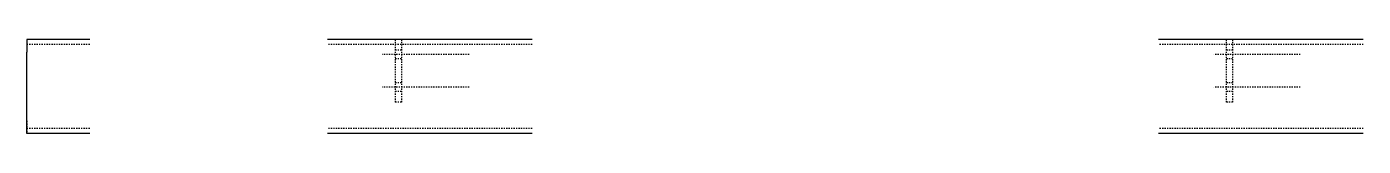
# Model space of a CAD drawing. Header units: millimetres. Extents: x 7 to 49535, y 6 to 1793.
# Drawn here: x 29599 to 31722, y 130 to 280 of the extents above; entities that cross this region are included whole.
import ezdxf

# ---------------------------------------------------------------- set-up
doc = ezdxf.new("R2010")
doc.units = ezdxf.units.MM
doc.linetypes.add('DXK_LINE_DOT2', pattern=[3.9198, 1.9599, -1.9599])
doc.layers.add('STÅL', color=7, linetype='Continuous')

msp = doc.modelspace()

# ---------------------------------------------------------------- linework, layer by layer
at = {"layer": 'STÅL', "color": 2, "linetype": 'Continuous'}
for p, q in [((29599.2, 279.6), (29599.2, 259.6)), ((29699.2, 279.6), (29599.2, 279.6)), ((30401.7, 279.6), (30076.7, 279.6)), ((31721.7, 279.6), (31396.7, 279.6)), ((29599.2, 149.6), (29599.2, 259.6)), ((29599.2, 129.6), (29599.2, 149.6)), ((29699.2, 129.6), (29599.2, 129.6)), ((30401.7, 129.6), (30076.7, 129.6)), ((31721.7, 129.6), (31396.7, 129.6))]:
    msp.add_line(p, q, dxfattribs=at)
at = {"layer": 'STÅL', "color": 7, "linetype": 'DXK_LINE_DOT2'}
for p, q in [((29599.2, 279.6), (29599.2, 273.7)), ((30194.2, 279.6), (30184.2, 279.6)), ((30184.2, 279.6), (30184.2, 179.6)), ((30194.2, 279.6), (30194.2, 179.6)), ((31514.2, 279.6), (31504.2, 279.6)), ((31504.2, 279.6), (31504.2, 179.6)), ((31514.2, 279.6), (31514.2, 179.6)), ((29699.2, 271.6), (29599.2, 271.6)), ((30401.7, 271.6), (30076.7, 271.6)), ((31721.7, 271.6), (31396.7, 271.6)), ((30194.2, 179.6), (30184.2, 179.6)), ((31514.2, 179.6), (31504.2, 179.6)), ((29599.2, 149.6), (29599.2, 131.1)), ((29699.2, 137.6), (29599.2, 137.6)), ((30401.7, 137.6), (30076.7, 137.6)), ((31721.7, 137.6), (31396.7, 137.6))]:
    msp.add_line(p, q, dxfattribs=at)
at = {"layer": 'STÅL', "color": 96, "linetype": 'DXK_LINE_DOT2'}
for p, q in [((30301.7, 255.6), (30164.2, 255.6)), ((30194.2, 262.6), (30184.2, 262.6)), ((31621.7, 255.6), (31484.2, 255.6)), ((31514.2, 262.6), (31504.2, 262.6)), ((30194.2, 248.6), (30184.2, 248.6)), ((31514.2, 248.6), (31504.2, 248.6)), ((30301.7, 203.6), (30164.2, 203.6)), ((30194.2, 210.6), (30184.2, 210.6)), ((30194.2, 196.6), (30184.2, 196.6)), ((31621.7, 203.6), (31484.2, 203.6)), ((31514.2, 210.6), (31504.2, 210.6)), ((31514.2, 196.6), (31504.2, 196.6))]:
    msp.add_line(p, q, dxfattribs=at)

doc.saveas('drawing.dxf')
